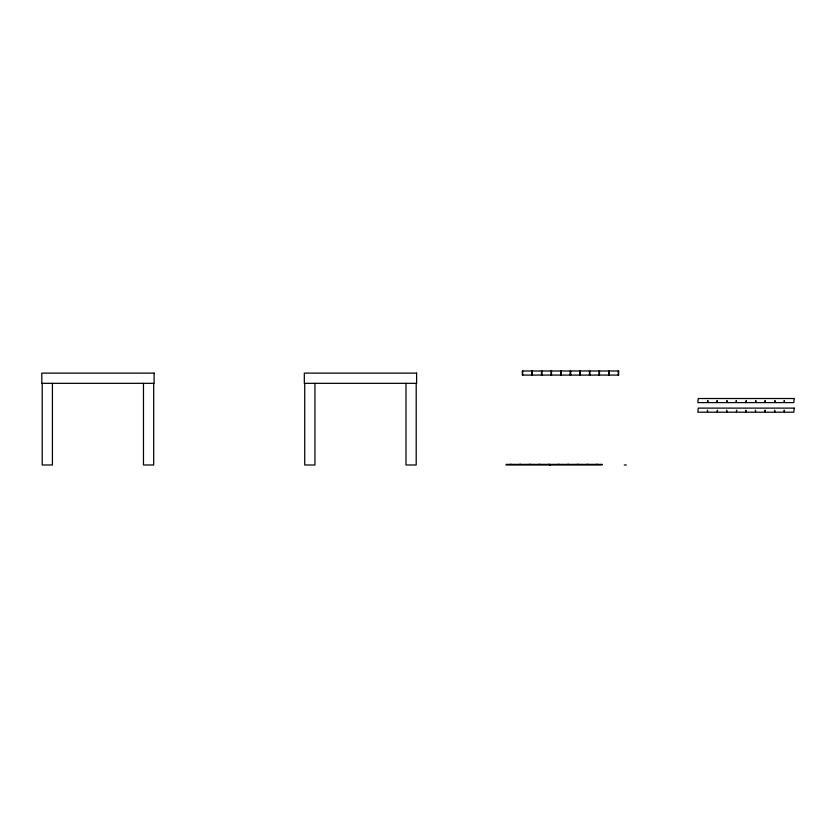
<?xml version="1.0" encoding="UTF-8"?>
<svg xmlns="http://www.w3.org/2000/svg" width="836" height="836" viewBox="0 0 836 836"><rect width="100%" height="100%" fill="white"/><g stroke="black" fill="none" stroke-linecap="round" stroke-linejoin="round"><path stroke-width="1.25" d="M570.267 373.044L570.674 375.082L570.685 370.965M624.252 464.994L626.331 464.994M618.274 370.996L618.253 375.082M609.078 370.965L609.057 375.082M608.66 370.965L608.65 375.082M599.475 370.965L599.464 375.082M599.067 370.965L599.057 375.082M597.552 464.346L596.528 464.346M589.882 370.965L589.871 375.082M589.474 370.965L589.464 375.082M587.948 464.346L586.935 464.346M580.288 370.965L580.278 375.082M579.881 370.965L579.86 375.082M578.355 464.346L577.331 464.346M570.277 370.965L570.267 375.082M568.762 464.346L567.738 464.346M561.092 370.965L561.081 375.082M560.684 370.965L560.674 375.082M559.159 464.346L558.145 464.346M551.499 370.965L551.488 375.082M551.091 370.965L551.081 375.082M550.433 465.035L549.409 465.035M549.565 464.346L548.541 464.346M541.906 370.965L541.885 375.082M541.498 370.965L541.477 375.082M539.972 464.346L538.948 464.346M532.302 370.965L532.292 375.082M531.895 370.965L531.884 375.082M530.379 464.346L529.355 464.346M522.709 370.996L522.709 375.082M520.776 464.346L519.762 464.346M511.183 464.346L510.159 464.346M416.203 383.327L416.203 464.994L406.003 464.994L406.003 383.327M314.942 383.327L314.942 464.994L304.732 464.994L304.732 383.327M153.688 383.327L153.688 464.994L143.478 464.994L143.478 383.327M52.417 383.327L52.417 464.994L42.208 464.994L42.208 383.327M618.671 370.996L522.301 370.996L522.301 375.082L618.682 375.082L618.671 370.996M154.096 373.117L41.8 373.117L41.8 383.327L154.096 383.327L154.096 373.117M416.61 373.117L304.325 373.117L304.325 383.327L416.61 383.327L416.61 373.117M794.2 398.521L698.238 398.521L697.83 402.607L707.423 402.607L707.841 400.559L707.841 402.607L717.027 402.607L717.027 400.559L717.434 402.607L726.62 402.607L727.027 400.559L727.027 402.607L736.213 402.607L736.213 400.559L736.62 402.607L745.817 402.607L746.224 400.559L746.224 402.607L755.41 402.607L755.817 400.559L755.817 402.607L765.003 402.607L765.003 400.559L765.41 402.607L774.596 402.607L775.003 400.559L775.003 402.607L784.199 402.607L784.199 400.559L784.607 402.607L793.792 402.607L794.2 398.521M794.2 408.114L698.238 408.114L697.83 412.2L707.423 412.2L707.423 410.162L707.841 412.2L717.027 412.2L717.434 410.162L717.434 412.2L726.62 412.2L726.62 410.162L727.027 412.2L736.213 412.2L736.62 410.162L736.62 412.2L745.817 412.2L745.817 410.162L746.224 412.2L755.41 412.2L755.41 410.162L755.817 412.2L765.003 412.2L765.003 410.162L765.41 412.2L774.596 412.2L774.596 410.162L775.003 412.2L784.199 412.2L784.199 410.162L784.607 412.2L793.792 412.2L794.2 408.114M602.035 464.377L506.083 464.377L506.083 464.994L602.035 464.994L602.035 464.377"/></g></svg>
